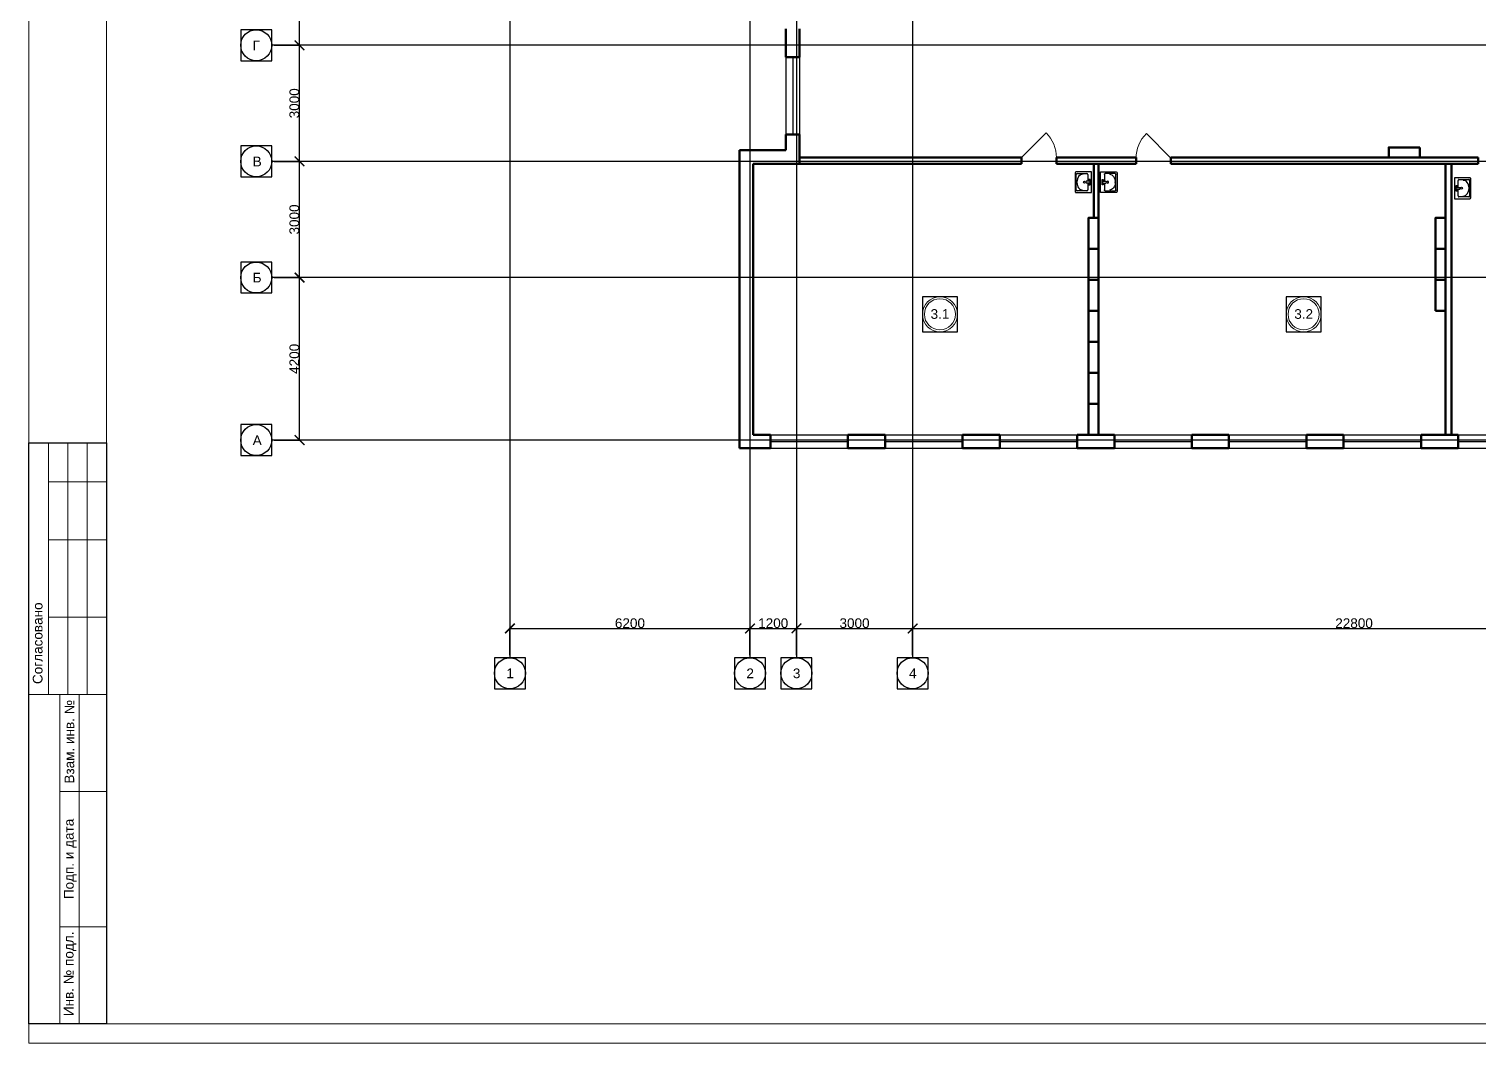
# Model space of a CAD drawing. Header units: metres. Extents: x -5 to 458, y -5 to 65.
# Drawn here: x 273.47 to 310.89, y 0.03 to 26.22 of the extents above; entities that cross this region are included whole.
import ezdxf
from ezdxf.enums import TextEntityAlignment as Align

# ---------------------------------------------------------------- set-up
doc = ezdxf.new("R2010")
doc.units = ezdxf.units.M
doc.linetypes.add('ACAD_ISO04W100', pattern=[30, 24, -3, 0, -3])
for name, color, linetype, lineweight in [('Level 50', 7, 'Continuous', 0), ('Level 63', 7, 'Continuous', 0), ('Двери', 250, 'Continuous', 5), ('Стены', 7, 'Continuous', 50)]:
    doc.layers.add(name, color=color, linetype=linetype, lineweight=lineweight)
for name, color, linetype in [('YOLO_STAMP', 1, 'Continuous'), ('YOLO_TABLE', 1, 'Continuous'), ('Окна', 127, 'Continuous'), ('Оси', 30, 'Continuous'), ('Осн надпись', 7, 'Continuous'), ('размеры оси', 163, 'Continuous')]:
    doc.layers.add(name, color=color, linetype=linetype)
doc.styles.get("Standard").update_dxf_attribs({"font": 'arial.ttf'})
doc.styles.add('Style-Arial', font='arial.ttf')
doc.dimstyles.new('100', dxfattribs={"dimtxt": 0.25, "dimasz": 0.25, "dimexe": 0.0125, "dimexo": 0.0625, "dimgap": 0.0065, "dimtad": 1, "dimlfac": 1000, "dimtxsty": 'Standard', "dimblk": 'ARCHTICK', "dimcen": 0.25, "dimadec": 0, "dimazin": 0, "dimtfac": 1, "dimtmove": 0, "dimatfit": 3, "dimldrblk": 'ARCHTICK', "dimfxl": 1, "dimarcsym": 0})

# ---------------------------------------------------------------- blocks, each defined once
blk = doc.blocks.new('Rac7')
at = {"color": 0}
for p, q in [((-39501, -24232), (-39501, -23830)), ((-39474, -23808), (-38988, -23808)), ((-39457, -23859), (-39457, -24115)), ((-39032, -23838), (-39430, -23838)), ((-39221, -23855), (-39241, -23855)), ((-39005, -24115), (-39005, -23859)), ((-39005, -23859), (-39005, -23859)), ((-38961, -23830), (-38961, -24232)), ((-38961, -24232), (-39501, -24232)), ((-39430, -24136), (-39253, -24136)), ((-39297, -24164), (-39253, -24164)), ((-39297, -24194), (-39297, -24164)), ((-39165, -24194), (-39297, -24194)), ((-39253, -24186), (-39253, -24094)), ((-39253, -24186), (-39209, -24186)), ((-39209, -24186), (-39209, -24094)), ((-39209, -24136), (-39032, -24136)), ((-39209, -24164), (-39165, -24164)), ((-39165, -24164), (-39165, -24194))]:
    blk.add_line(p, q, dxfattribs=at)
at = {"color": 0, "extrusion": (0, 0, -1)}
for centre, major_axis, start_param, end_param in [((-39474, -23830), (-27, 0), 0, 1.570796), ((-39430, -23859), (-27, 0), 0, 1.570796), ((-39241, -24007), (-194, 0), 0, 1.570796), ((-39221, -24007), (-194, 0), 1.570796, 3.141593), ((-39032, -23859), (-27, 0), 1.570796, 3.141593), ((-38988, -23830), (-27, 0), 1.570796, 3.141593), ((-39430, -24115), (-27, 0), -1.570796, 0), ((-39231, -24104), (-25.3, 0), 0.552816, 2.588777), ((-39032, -24115), (-27, 0), -3.141593, -1.570796)]:
    blk.add_ellipse(centre, major_axis=major_axis, ratio=0.785714, start_param=start_param, end_param=end_param, dxfattribs=at)
blk.add_ellipse((-39231, -24048), major_axis=(-27.9, 0), ratio=0.785714, dxfattribs=at)
blk = doc.blocks.new('_ArchTick')
at = {"color": 0, "linetype": 'ByBlock', "const_width": 0.15}
blk.add_lwpolyline([(-0.5, -0.5), (0.5, 0.5)], dxfattribs=at)
blk = doc.blocks.new('*D172')
at = {"layer": 'Defpoints', "color": 0, "transparency": 16777216}
for p in [(292.091, 10.736), (285.891, 9.979), (292.091, 9.979)]:
    blk.add_point(p, dxfattribs=at)
at = {"layer": 'размеры оси', "color": 0, "lineweight": -2, "transparency": 16777216}
for p, q in [((285.891, 10.042), (285.891, 10.749)), ((285.891, 10.736), (292.091, 10.736)), ((292.091, 10.042), (292.091, 10.749))]:
    blk.add_line(p, q, dxfattribs=at)
at = {"layer": 'размеры оси', "color": 0, "lineweight": -2, "transparency": 16777216, "xscale": 0.25, "yscale": 0.25, "zscale": 0.25, "rotation": 180}
blk.add_blockref('_ArchTick', (285.891, 10.736), dxfattribs=at)
at = {"layer": 'размеры оси', "color": 0, "lineweight": -2, "transparency": 16777216, "xscale": 0.25, "yscale": 0.25, "zscale": 0.25}
blk.add_blockref('_ArchTick', (292.091, 10.736), dxfattribs=at)
at = {"layer": 'размеры оси', "color": 0, "transparency": 16777216, "insert": (288.991, 10.87), "char_height": 0.25, "attachment_point": 5}
blk.add_mtext('6200', dxfattribs=at)
blk = doc.blocks.new('*D173')
at = {"layer": 'Defpoints', "color": 0, "transparency": 16777216}
for p in [(293.291, 10.736), (292.091, 9.979), (293.291, 9.979)]:
    blk.add_point(p, dxfattribs=at)
at = {"layer": 'размеры оси', "color": 0, "lineweight": -2, "transparency": 16777216}
for p, q in [((292.091, 10.042), (292.091, 10.749)), ((292.091, 10.736), (293.291, 10.736)), ((293.291, 10.042), (293.291, 10.749))]:
    blk.add_line(p, q, dxfattribs=at)
at = {"layer": 'размеры оси', "color": 0, "lineweight": -2, "transparency": 16777216, "xscale": 0.25, "yscale": 0.25, "zscale": 0.25, "rotation": 180}
blk.add_blockref('_ArchTick', (292.091, 10.736), dxfattribs=at)
at = {"layer": 'размеры оси', "color": 0, "lineweight": -2, "transparency": 16777216, "xscale": 0.25, "yscale": 0.25, "zscale": 0.25}
blk.add_blockref('_ArchTick', (293.291, 10.736), dxfattribs=at)
at = {"layer": 'размеры оси', "color": 0, "transparency": 16777216, "insert": (292.691, 10.87), "char_height": 0.25, "attachment_point": 5}
blk.add_mtext('1200', dxfattribs=at)
blk = doc.blocks.new('*D174')
at = {"layer": 'Defpoints', "color": 0, "transparency": 16777216}
for p in [(296.291, 10.736), (293.291, 9.979), (296.291, 9.979)]:
    blk.add_point(p, dxfattribs=at)
at = {"layer": 'размеры оси', "color": 0, "lineweight": -2, "transparency": 16777216}
for p, q in [((293.291, 10.042), (293.291, 10.749)), ((293.291, 10.736), (296.291, 10.736)), ((296.291, 10.042), (296.291, 10.749))]:
    blk.add_line(p, q, dxfattribs=at)
at = {"layer": 'размеры оси', "color": 0, "lineweight": -2, "transparency": 16777216, "xscale": 0.25, "yscale": 0.25, "zscale": 0.25, "rotation": 180}
blk.add_blockref('_ArchTick', (293.291, 10.736), dxfattribs=at)
at = {"layer": 'размеры оси', "color": 0, "lineweight": -2, "transparency": 16777216, "xscale": 0.25, "yscale": 0.25, "zscale": 0.25}
blk.add_blockref('_ArchTick', (296.291, 10.736), dxfattribs=at)
at = {"layer": 'размеры оси', "color": 0, "transparency": 16777216, "insert": (294.791, 10.87), "char_height": 0.25, "attachment_point": 5}
blk.add_mtext('3000', dxfattribs=at)
blk = doc.blocks.new('*D175')
at = {"layer": 'Defpoints', "color": 0, "transparency": 16777216}
for p in [(319.091, 10.736), (296.291, 9.979), (319.091, 9.979)]:
    blk.add_point(p, dxfattribs=at)
at = {"layer": 'размеры оси', "color": 0, "lineweight": -2, "transparency": 16777216}
for p, q in [((296.291, 10.042), (296.291, 10.749)), ((296.291, 10.736), (319.091, 10.736)), ((319.091, 10.042), (319.091, 10.749))]:
    blk.add_line(p, q, dxfattribs=at)
at = {"layer": 'размеры оси', "color": 0, "lineweight": -2, "transparency": 16777216, "xscale": 0.25, "yscale": 0.25, "zscale": 0.25, "rotation": 180}
blk.add_blockref('_ArchTick', (296.291, 10.736), dxfattribs=at)
at = {"layer": 'размеры оси', "color": 0, "lineweight": -2, "transparency": 16777216, "xscale": 0.25, "yscale": 0.25, "zscale": 0.25}
blk.add_blockref('_ArchTick', (319.091, 10.736), dxfattribs=at)
at = {"layer": 'размеры оси', "color": 0, "transparency": 16777216, "insert": (307.691, 10.87), "char_height": 0.25, "attachment_point": 5}
blk.add_mtext('22800', dxfattribs=at)
blk = doc.blocks.new('*D162')
at = {"layer": 'Defpoints', "color": 0, "transparency": 16777216}
for p in [(279.741, 19.8), (280.459, 19.8), (279.741, 15.6)]:
    blk.add_point(p, dxfattribs=at)
at = {"layer": 'размеры оси', "color": 0, "lineweight": -2, "transparency": 16777216}
for p, q in [((279.803, 19.8), (280.472, 19.8)), ((280.459, 15.6), (280.459, 19.8)), ((279.803, 15.6), (280.472, 15.6))]:
    blk.add_line(p, q, dxfattribs=at)
at = {"layer": 'размеры оси', "color": 0, "lineweight": -2, "transparency": 16777216, "xscale": 0.25, "yscale": 0.25, "zscale": 0.25}
for p, rotation in [((280.459, 19.8), 90), ((280.459, 15.6), 270)]:
    blk.add_blockref('_ArchTick', p, dxfattribs=dict(at, rotation=rotation))
at = {"layer": 'размеры оси', "color": 0, "transparency": 16777216, "insert": (280.325, 17.7), "char_height": 0.25, "attachment_point": 5, "rotation": 90}
blk.add_mtext('4200', dxfattribs=at)
blk = doc.blocks.new('*D163')
at = {"layer": 'Defpoints', "color": 0, "transparency": 16777216}
for p in [(279.741, 22.8), (280.459, 22.8), (279.741, 19.8)]:
    blk.add_point(p, dxfattribs=at)
at = {"layer": 'размеры оси', "color": 0, "lineweight": -2, "transparency": 16777216}
for p, q in [((279.803, 22.8), (280.472, 22.8)), ((280.459, 19.8), (280.459, 22.8)), ((279.803, 19.8), (280.472, 19.8))]:
    blk.add_line(p, q, dxfattribs=at)
at = {"layer": 'размеры оси', "color": 0, "lineweight": -2, "transparency": 16777216, "xscale": 0.25, "yscale": 0.25, "zscale": 0.25}
for p, rotation in [((280.459, 22.8), 90), ((280.459, 19.8), 270)]:
    blk.add_blockref('_ArchTick', p, dxfattribs=dict(at, rotation=rotation))
at = {"layer": 'размеры оси', "color": 0, "transparency": 16777216, "insert": (280.325, 21.3), "char_height": 0.25, "attachment_point": 5, "rotation": 90}
blk.add_mtext('3000', dxfattribs=at)
blk = doc.blocks.new('*D164')
at = {"layer": 'Defpoints', "color": 0, "transparency": 16777216}
for p in [(279.741, 25.8), (280.459, 25.8), (279.741, 22.8)]:
    blk.add_point(p, dxfattribs=at)
at = {"layer": 'размеры оси', "color": 0, "lineweight": -2, "transparency": 16777216}
for p, q in [((279.803, 25.8), (280.472, 25.8)), ((280.459, 22.8), (280.459, 25.8)), ((279.803, 22.8), (280.472, 22.8))]:
    blk.add_line(p, q, dxfattribs=at)
at = {"layer": 'размеры оси', "color": 0, "lineweight": -2, "transparency": 16777216, "xscale": 0.25, "yscale": 0.25, "zscale": 0.25}
for p, rotation in [((280.459, 25.8), 90), ((280.459, 22.8), 270)]:
    blk.add_blockref('_ArchTick', p, dxfattribs=dict(at, rotation=rotation))
at = {"layer": 'размеры оси', "color": 0, "transparency": 16777216, "insert": (280.325, 24.3), "char_height": 0.25, "attachment_point": 5, "rotation": 90}
blk.add_mtext('3000', dxfattribs=at)
blk = doc.blocks.new('*D165')
at = {"layer": 'Defpoints', "color": 0, "transparency": 16777216}
for p in [(279.741, 28.8), (280.459, 28.8), (279.741, 25.8)]:
    blk.add_point(p, dxfattribs=at)
at = {"layer": 'размеры оси', "color": 0, "lineweight": -2, "transparency": 16777216}
for p, q in [((279.803, 28.8), (280.472, 28.8)), ((280.459, 25.8), (280.459, 28.8)), ((279.803, 25.8), (280.472, 25.8))]:
    blk.add_line(p, q, dxfattribs=at)
at = {"layer": 'размеры оси', "color": 0, "lineweight": -2, "transparency": 16777216, "xscale": 0.25, "yscale": 0.25, "zscale": 0.25}
for p, rotation in [((280.459, 28.8), 90), ((280.459, 25.8), 270)]:
    blk.add_blockref('_ArchTick', p, dxfattribs=dict(at, rotation=rotation))
at = {"layer": 'размеры оси', "color": 0, "transparency": 16777216, "insert": (280.325, 27.3), "char_height": 0.25, "attachment_point": 5, "rotation": 90}
blk.add_mtext('3000', dxfattribs=at)
blk = doc.blocks.new('*U49')
at = {"color": 7, "linetype": 'Continuous', "lineweight": 0, "flags": 128}
blk.add_lwpolyline([(63.075, 29.7), (63.075, -29.7), (-63.075, -29.7), (-63.075, 29.7), (63.075, 29.7)], close=True, dxfattribs=at)
at = {"layer": 'Level 50', "color": 7, "linetype": 'Continuous', "lineweight": 13}
for p, q in [((-61.075, 29.2), (-61.075, -29.2)), ((62.575, -29.2), (-62.275, -29.2))]:
    blk.add_line(p, q, dxfattribs=at)
at = {"layer": 'Level 63', "color": 7, "linetype": 'Continuous', "lineweight": 13}
for p, q in [((-63.075, -14.2), (-61.075, -14.2)), ((-63.075, -14.2), (-63.075, -20.7)), ((-62.575, -14.2), (-62.575, -20.7)), ((-62.075, -14.2), (-62.075, -20.7)), ((-61.575, -14.2), (-61.575, -20.7)), ((-62.575, -15.2), (-61.075, -15.2)), ((-62.575, -16.7), (-61.075, -16.7)), ((-62.575, -18.7), (-61.075, -18.7)), ((-63.075, -20.7), (-61.075, -20.7)), ((-62.275, -20.7), (-61.075, -20.7)), ((-61.775, -29.2), (-61.775, -20.7)), ((-62.275, -23.2), (-61.075, -23.2)), ((-62.275, -26.7), (-61.075, -26.7))]:
    blk.add_line(p, q, dxfattribs=at)
at = {"layer": 'Level 63', "color": 7, "linetype": 'Continuous', "lineweight": 13, "flags": 128}
blk.add_lwpolyline([(-62.275, -29.2), (-62.275, -20.7)], dxfattribs=at)
at = {"layer": 'Level 63', "color": 7, "linetype": 'Continuous', "lineweight": 0, "style": 'Style-Arial'}
for s, p in [('Согласовано', (-62.851, -19.373)), ('Взам. инв. №', (-62.032, -21.916)), ('Подп. и дата', (-62.045, -24.945)), ('Инв. № подл.', (-62.05, -27.913))]:
    blk.add_text(s, height=0.25002, rotation=90, dxfattribs=at).set_placement(p, align=Align.MIDDLE_CENTER)

msp = doc.modelspace()

# ---------------------------------------------------------------- linework, layer by layer
at = {"color": 7, "linetype": 'Continuous', "lineweight": 13}
for centre, radius in [((296.997052, 18.850279), 0.452013), ((296.997052, 18.850279), 0.402013), ((306.388785, 18.850279), 0.452013), ((306.388785, 18.850279), 0.402013)]:
    msp.add_circle(centre, radius, dxfattribs=at)
at = {"layer": 'YOLO_STAMP'}
msp.add_lwpolyline([(273.472064, 15.526369), (275.472064, 15.526369), (275.472064, 0.526369), (273.472064, 0.526369)], close=True, dxfattribs=at)
at = {"layer": 'YOLO_TABLE'}
for points in [[(278.94094, 25.400412), (279.74094, 25.400412), (279.74094, 26.200412), (278.94094, 26.200412)], [(278.94094, 22.400412), (279.74094, 22.400412), (279.74094, 23.200412), (278.94094, 23.200412)], [(278.94094, 19.400412), (279.74094, 19.400412), (279.74094, 20.200412), (278.94094, 20.200412)], [(296.545039, 18.398265), (297.449066, 18.398265), (297.449066, 19.302292), (296.545039, 19.302292)], [(305.936771, 18.398265), (306.840798, 18.398265), (306.840798, 19.302292), (305.936771, 19.302292)], [(278.94094, 15.200412), (279.74094, 15.200412), (279.74094, 16.000412), (278.94094, 16.000412)], [(285.490637, 9.179035), (286.290637, 9.179035), (286.290637, 9.979035), (285.490637, 9.979035)], [(291.690637, 9.179035), (292.490637, 9.179035), (292.490637, 9.979035), (291.690637, 9.979035)], [(292.890637, 9.179035), (293.690637, 9.179035), (293.690637, 9.979035), (292.890637, 9.979035)], [(295.890637, 9.179035), (296.690637, 9.179035), (296.690637, 9.979035), (295.890637, 9.979035)]]:
    msp.add_lwpolyline(points, close=True, dxfattribs=at)
at = {"layer": 'Двери'}
for p, q in [((299.103821, 22.900412), (299.740217, 23.536808)), ((302.963577, 22.882883), (302.327181, 23.519279))]:
    msp.add_line(p, q, dxfattribs=at)
for centre, start, end in [((299.103821, 22.900412), 0, 45), ((302.963577, 22.882883), 135, 180)]:
    msp.add_arc(centre, 0.9, start, end, dxfattribs=at)
at = {"layer": 'Окна'}
for p, q in [((293.020637, 25.490412), (293.020637, 23.490412)), ((293.195637, 25.490412), (293.195637, 23.490412)), ((293.370637, 25.490412), (293.370637, 23.490412)), ((292.620637, 15.740412), (294.620637, 15.740412)), ((295.580637, 15.740412), (297.580637, 15.740412)), ((298.540637, 15.740412), (300.540637, 15.740412)), ((301.500637, 15.740412), (303.500637, 15.740412)), ((304.460637, 15.740412), (306.460637, 15.740412)), ((307.420637, 15.740412), (309.420637, 15.740412)), ((310.380637, 15.740412), (312.380637, 15.740412)), ((292.620637, 15.565412), (294.620637, 15.565412)), ((292.620637, 15.390412), (294.620637, 15.390412)), ((295.580637, 15.565412), (297.580637, 15.565412)), ((295.580637, 15.390412), (297.580637, 15.390412)), ((298.540637, 15.565412), (300.540637, 15.565412)), ((298.540637, 15.390412), (300.540637, 15.390412)), ((301.500637, 15.565412), (303.500637, 15.565412)), ((301.500637, 15.390412), (303.500637, 15.390412)), ((304.460637, 15.565412), (306.460637, 15.565412)), ((304.460637, 15.390412), (306.460637, 15.390412)), ((307.420637, 15.565412), (309.420637, 15.565412)), ((307.420637, 15.390412), (309.420637, 15.390412)), ((310.380637, 15.565412), (312.380637, 15.565412)), ((310.380637, 15.390412), (312.380637, 15.390412))]:
    msp.add_line(p, q, dxfattribs=at)
at = {"layer": 'Оси', "linetype": 'ACAD_ISO04W100', "ltscale": 40}
for p, q in [((285.890637, 54.000412), (285.890637, 9.979035)), ((292.090637, 54.000412), (292.090637, 9.979035)), ((296.290637, 54.000412), (296.290637, 9.979035)), ((293.290637, 30.690677), (293.290637, 9.979035)), ((364.476536, 25.800412), (279.74094, 25.800412)), ((364.476536, 22.800412), (279.74094, 22.800412)), ((364.476536, 19.800412), (279.74094, 19.800412)), ((364.476536, 15.600412), (279.74094, 15.600412))]:
    msp.add_line(p, q, dxfattribs=at)
at = {"layer": 'Осн надпись', "ltscale": 40}
for centre in [(279.34094, 25.800412), (279.34094, 22.800412), (279.34094, 19.800412), (279.34094, 15.600412), (285.890637, 9.579035), (292.090637, 9.579035), (293.290637, 9.579035), (296.290637, 9.579035)]:
    msp.add_circle(centre, 0.4, dxfattribs=at)
at = {"layer": 'Стены'}
for p, q in [((293.020637, 25.490412), (293.020637, 26.220412)), ((293.370637, 25.490412), (293.370637, 26.220412)), ((293.020637, 25.490412), (293.370637, 25.490412)), ((293.020637, 23.490412), (293.370637, 23.490412)), ((293.020637, 23.090412), (293.020637, 23.490412)), ((293.370637, 22.740412), (293.370637, 23.490412)), ((291.820637, 15.390412), (291.820637, 23.090412)), ((291.820637, 23.090412), (293.020637, 23.090412)), ((293.370637, 22.900412), (299.103821, 22.900412)), ((299.103821, 22.740412), (299.103821, 22.900412)), ((300.003821, 22.900412), (302.063577, 22.900412)), ((300.003821, 22.740412), (300.003821, 22.900412)), ((302.063577, 22.740412), (302.063577, 22.900412)), ((302.963577, 22.900412), (310.892215, 22.900412)), ((302.963577, 22.740412), (302.963577, 22.900412)), ((310.892215, 22.740412), (310.892215, 22.900412)), ((292.170637, 15.740412), (292.170637, 22.740412)), ((292.170637, 22.740412), (299.103821, 22.740412)), ((300.003821, 22.740412), (302.063577, 22.740412)), ((300.970637, 21.340412), (300.970637, 22.740412)), ((301.090637, 21.340412), (301.090637, 22.740412)), ((302.963577, 22.740412), (310.892215, 22.740412)), ((310.050637, 22.740412), (310.050637, 15.740412)), ((310.210637, 22.740412), (310.210637, 15.740412)), ((292.170637, 15.740412), (292.620637, 15.740412)), ((292.620637, 15.740412), (292.620637, 15.390412)), ((294.620637, 15.740412), (295.580637, 15.740412)), ((294.620637, 15.740412), (294.620637, 15.390412)), ((295.580637, 15.740412), (295.580637, 15.390412)), ((297.580637, 15.740412), (298.540637, 15.740412)), ((297.580637, 15.740412), (297.580637, 15.390412)), ((298.540637, 15.740412), (298.540637, 15.390412)), ((300.540637, 15.740412), (301.500637, 15.740412)), ((300.540637, 15.740412), (300.540637, 15.390412)), ((301.500637, 15.740412), (301.500637, 15.390412)), ((303.500637, 15.740412), (304.460637, 15.740412)), ((303.500637, 15.740412), (303.500637, 15.390412)), ((304.460637, 15.740412), (304.460637, 15.390412)), ((306.460637, 15.740412), (307.420637, 15.740412)), ((306.460637, 15.740412), (306.460637, 15.390412)), ((307.420637, 15.740412), (307.420637, 15.390412)), ((309.420637, 15.740412), (310.380637, 15.740412)), ((309.420637, 15.740412), (309.420637, 15.390412)), ((310.380637, 15.740412), (310.380637, 15.390412)), ((291.820637, 15.390412), (292.620637, 15.390412)), ((294.620637, 15.390412), (295.580637, 15.390412)), ((297.580637, 15.390412), (298.540637, 15.390412)), ((300.540637, 15.390412), (301.500637, 15.390412)), ((303.500637, 15.390412), (304.460637, 15.390412)), ((306.460637, 15.390412), (307.420637, 15.390412)), ((309.420637, 15.390412), (310.380637, 15.390412))]:
    msp.add_line(p, q, dxfattribs=at)
for points in [[(309.385543, 23.160412), (309.385543, 22.900412), (308.585543, 22.900412), (308.585543, 23.160412)], [(300.830637, 20.540412), (301.090637, 20.540412), (301.090637, 21.340412), (300.830637, 21.340412)], [(309.790637, 20.540412), (310.050637, 20.540412), (310.050637, 21.340412), (309.790637, 21.340412)], [(300.830637, 19.740412), (301.090637, 19.740412), (301.090637, 20.540412), (300.830637, 20.540412)], [(309.790637, 19.740412), (310.050637, 19.740412), (310.050637, 20.540412), (309.790637, 20.540412)], [(300.830637, 18.940412), (301.090637, 18.940412), (301.090637, 19.740412), (300.830637, 19.740412)], [(309.790637, 18.940412), (310.050637, 18.940412), (310.050637, 19.740412), (309.790637, 19.740412)], [(300.830637, 18.140412), (301.090637, 18.140412), (301.090637, 18.940412), (300.830637, 18.940412)], [(300.830637, 17.340412), (301.090637, 17.340412), (301.090637, 18.140412), (300.830637, 18.140412)], [(300.830637, 16.540412), (301.090637, 16.540412), (301.090637, 17.340412), (300.830637, 17.340412)], [(300.830637, 15.740412), (301.090637, 15.740412), (301.090637, 16.540412), (300.830637, 16.540412)]]:
    msp.add_lwpolyline(points, close=True, dxfattribs=at)

# ---------------------------------------------------------------- block references
at = {"layer": 'Level 50', "color": 7, "linetype": 'Continuous', "lineweight": 13}
msp.add_blockref('*U49', (336.547065, 29.726332), dxfattribs=at)
at = {"layer": 'размеры оси', "color": 7, "lineweight": 0, "xscale": 0.001, "zscale": 0.001}
for p, yscale, rotation in [((276.679012, -16.967553), -0.001, 270), ((325.379342, -16.967553), 0.001, 270), ((334.514262, 61.337588), -0.001, 89.99999999999999)]:
    msp.add_blockref('Rac7', p, dxfattribs=dict(at, yscale=yscale, rotation=rotation))

# ---------------------------------------------------------------- texts
at = {"color": 7, "linetype": 'Continuous', "lineweight": 13, "style": 'Style-Arial'}
for s, p in [('3.1', (296.755498, 18.983028)), ('3.2', (306.14723, 18.983028))]:
    msp.add_text(s, height=0.25, dxfattribs=at).set_placement(p, align=Align.TOP_LEFT)
at = {"layer": 'Осн надпись', "ltscale": 40, "char_height": 0.25, "attachment_point": 1}
for s, insert in [('Г', (279.249507, 25.922294)), ('В', (279.249507, 22.922294)), ('Б', (279.249507, 19.922294)), ('А', (279.249507, 15.722294))]:
    msp.add_mtext_dynamic_manual_height_columns(s, width=0.25, gutter_width=0.0125, heights=[0], dxfattribs=dict(at, insert=insert))
at = {"layer": 'Осн надпись', "char_height": 0.25, "attachment_point": 1}
for s, insert in [('1', (285.799204, 9.700917)), ('2', (291.999204, 9.700917)), ('3', (293.199204, 9.700917)), ('4', (296.199204, 9.700917))]:
    msp.add_mtext_dynamic_manual_height_columns(s, width=0.25, gutter_width=0.0125, heights=[0], dxfattribs=dict(at, insert=insert))

# ---------------------------------------------------------------- dimensions: what is measured, and where the dimension line sits
at = {"layer": 'размеры оси'}
for base, p1, p2, override, picture, middle in [((280.459042, 28.800412), (279.74094, 25.800412), (279.74094, 28.800412), {"dimtmove": 1, "dimfxl": 0}, '*D165', (280.324814, 27.300412)), ((280.459042, 25.800412), (279.74094, 22.800412), (279.74094, 25.800412), {"dimtmove": 1, "dimfxl": 0}, '*D164', (280.324814, 24.300412)), ((280.459042, 22.800412), (279.74094, 19.800412), (279.74094, 22.800412), {"dimtmove": 1, "dimfxl": 0}, '*D163', (280.324814, 21.300412)), ((280.459042, 19.800412), (279.74094, 15.600412), (279.74094, 19.800412), {"dimfxl": 0}, '*D162', (280.324899, 17.700412))]:
    dim = msp.add_linear_dim(base=base, p1=p1, p2=p2, angle=90, dimstyle='100', override=override, dxfattribs=at)
    dim.commit()
    dim.dimension.update_dxf_attribs({"geometry": picture, "text_midpoint": middle})
for base, p1, p2, override, picture, middle in [((292.090637, 10.736229), (285.890637, 9.979035), (292.090637, 9.979035), {"dimfxl": 0}, '*D172', (288.990637, 10.870372)), ((293.290637, 10.736229), (292.090637, 9.979035), (293.290637, 9.979035), {"dimtmove": 1, "dimfxl": 0}, '*D173', (292.690637, 10.870372)), ((296.290637, 10.736229), (293.290637, 9.979035), (296.290637, 9.979035), {"dimtmove": 1, "dimfxl": 0}, '*D174', (294.790637, 10.870457)), ((319.090637, 10.736229), (296.290637, 9.979035), (319.090637, 9.979035), {"dimtmove": 1, "dimfxl": 0}, '*D175', (307.690637, 10.870372))]:
    dim = msp.add_linear_dim(base=base, p1=p1, p2=p2, dimstyle='100', override=override, dxfattribs=at)
    dim.commit()
    dim.dimension.update_dxf_attribs({"geometry": picture, "text_midpoint": middle})

doc.saveas('drawing.dxf')
